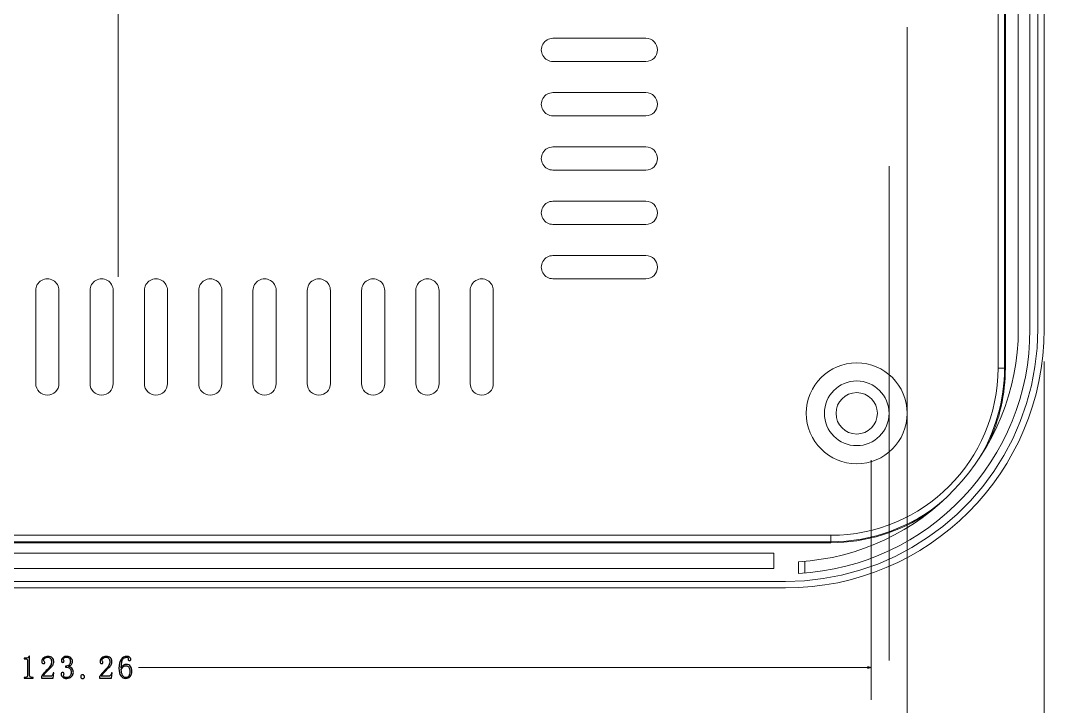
# Model space of a CAD drawing. Header units: millimetres. Extents: x -672 to 672, y -225 to 223.
# Drawn here: x -16 to 64.5, y -144.6 to -91.6 of the extents above; entities that cross this region are included whole.
import ezdxf

# ---------------------------------------------------------------- set-up
doc = ezdxf.new("R2010")
doc.units = ezdxf.units.MM
doc.header["$MEASUREMENT"] = 0
doc.layers.add('layer 1', color=7, linetype='Continuous')

msp = doc.modelspace()

# ---------------------------------------------------------------- hatches: boundary and pattern name
at = {"layer": 'layer 1', "true_color": 0xff0000}
h = msp.add_hatch(color=1, dxfattribs=at)
edge = h.paths.add_edge_path()
edge.add_spline(control_points=[(49.5059, -141.5613), (49.5059, -141.5613), (49.7726, -141.6328), (49.7726, -141.6328), (49.7726, -141.6328), (49.5059, -141.7042), (49.5059, -141.7042), (49.5059, -141.7042), (49.5059, -141.5613), (49.5059, -141.5613)], knot_values=[0, 0, 0, 0, 0.3333333, 0.3333333, 0.3333333, 0.6666667, 0.6666667, 0.6666667, 1, 1, 1, 1], degree=3, periodic=1)

# ---------------------------------------------------------------- linework, layer by layer
at = {"layer": 'layer 1', "lineweight": 40}
msp.add_open_spline([(123.1599, 207.75), (123.1599, 207.75), (-161.8401, 207.75), (-161.8401, 207.75), (-161.8401, 207.75), (-161.8401, -207.75), (-161.8401, -207.75), (-161.8401, -207.75), (123.1599, -207.75), (123.1599, -207.75), (123.1599, -207.75), (123.1599, 207.75), (123.1599, 207.75)], degree=3, knots=[0, 0, 0, 0, 0.25, 0.25, 0.25, 0.5, 0.5, 0.5, 0.75, 0.75, 0.75, 1, 1, 1, 1], dxfattribs=at)
at = {"layer": 'layer 1', "lineweight": 9}
for points, knots in [([(52.5422, -48.9807), (52.5422, -46.8268), (50.7961, -45.0807), (48.6422, -45.0807), (46.4883, -45.0807), (44.7422, -46.8268), (44.7422, -48.9807), (44.7422, -51.1346), (46.4883, -52.8807), (48.6422, -52.8807), (50.7961, -52.8807), (52.5422, -51.1347), (52.5422, -48.9808), (52.5422, 54.4064), (52.5422, -152.3679), (52.5422, -48.9807)], [0, 0, 0, 0, 0.25, 0.25, 0.25, 0.5, 0.5, 0.5, 0.75, 0.75, 0.75, 1, 1, 1, 1.0001, 1.0001, 1.0001, 1.0001]), ([(-8.4666, -85.4807), (-8.4666, -83.6079), (-9.9849, -82.0896), (-11.8578, -82.0896), (-13.7307, -82.0896), (-15.249, -83.6078), (-15.249, -85.4807), (-15.249, -87.3536), (-13.7307, -88.8719), (-11.8578, -88.8719), (-9.9849, -88.8719), (-8.4666, -87.3536), (-8.4666, -85.4808), (-8.4666, 4.4136), (-8.4666, -175.3751), (-8.4666, -85.4807)], [0, 0, 0, 0, 0.25, 0.25, 0.25, 0.5, 0.5, 0.5, 0.75, 0.75, 0.75, 1, 1, 1, 1.0001, 1.0001, 1.0001, 1.0001]), ([(52.5422, -121.9807), (52.5422, -119.8268), (50.7961, -118.0807), (48.6422, -118.0807), (46.4883, -118.0807), (44.7422, -119.8268), (44.7422, -121.9807), (44.7422, -124.1346), (46.4883, -125.8807), (48.6422, -125.8807), (50.7961, -125.8807), (52.5422, -124.1347), (52.5422, -121.9808), (52.5422, -18.5936), (52.5422, -225.3679), (52.5422, -121.9807)], [0, 0, 0, 0, 0.25, 0.25, 0.25, 0.5, 0.5, 0.5, 0.75, 0.75, 0.75, 1, 1, 1, 1.0001, 1.0001, 1.0001, 1.0001]), ([(51.1422, -121.9807), (51.1422, -120.6), (50.0229, -119.4807), (48.6422, -119.4807), (47.2615, -119.4807), (46.1422, -120.6), (46.1422, -121.9807), (46.1422, -123.3614), (47.2615, -124.4807), (48.6422, -124.4807), (50.0229, -124.4807), (51.1422, -123.3615), (51.1422, -121.9808), (51.1422, -55.7072), (51.1422, -188.2543), (51.1422, -121.9807)], [0, 0, 0, 0, 0.25, 0.25, 0.25, 0.5, 0.5, 0.5, 0.75, 0.75, 0.75, 1, 1, 1, 1.0001, 1.0001, 1.0001, 1.0001]), ([(25.1422, -92.9856), (24.8224, -92.9856), (24.5269, -93.1562), (24.3669, -93.4331), (24.207, -93.7101), (24.207, -94.0514), (24.3669, -94.3283), (24.5269, -94.6053), (24.8224, -94.7759), (25.1422, -94.7759)], [0, 0, 0, 0, 0.3333333, 0.3333333, 0.3333333, 0.6666667, 0.6666667, 0.6666667, 1, 1, 1, 1]), ([(32.3422, -94.7759), (32.8366, -94.7759), (33.2374, -94.3751), (33.2374, -93.8807), (33.2374, -93.3863), (32.8366, -92.9856), (32.3422, -92.9856)], [0, 0, 0, 0, 0.5, 0.5, 0.5, 1, 1, 1, 1]), ([(25.1422, -97.1856), (24.8224, -97.1856), (24.5269, -97.3562), (24.3669, -97.6331), (24.207, -97.9101), (24.207, -98.2514), (24.3669, -98.5283), (24.5269, -98.8053), (24.8224, -98.9759), (25.1422, -98.9759)], [0, 0, 0, 0, 0.3333333, 0.3333333, 0.3333333, 0.6666667, 0.6666667, 0.6666667, 1, 1, 1, 1]), ([(32.3422, -98.9759), (32.8366, -98.9759), (33.2374, -98.5751), (33.2374, -98.0807), (33.2374, -97.5863), (32.8366, -97.1856), (32.3422, -97.1856)], [0, 0, 0, 0, 0.5, 0.5, 0.5, 1, 1, 1, 1]), ([(25.1422, -101.3856), (24.8224, -101.3856), (24.5269, -101.5562), (24.3669, -101.8331), (24.207, -102.1101), (24.207, -102.4514), (24.3669, -102.7283), (24.5269, -103.0053), (24.8224, -103.1759), (25.1422, -103.1759)], [0, 0, 0, 0, 0.3333333, 0.3333333, 0.3333333, 0.6666667, 0.6666667, 0.6666667, 1, 1, 1, 1]), ([(32.3422, -103.1759), (32.8366, -103.1759), (33.2374, -102.7751), (33.2374, -102.2807), (33.2374, -101.7863), (32.8366, -101.3856), (32.3422, -101.3856)], [0, 0, 0, 0, 0.5, 0.5, 0.5, 1, 1, 1, 1]), ([(25.1422, -105.5856), (24.8224, -105.5856), (24.5269, -105.7562), (24.3669, -106.0331), (24.207, -106.3101), (24.207, -106.6514), (24.3669, -106.9283), (24.5269, -107.2053), (24.8224, -107.3759), (25.1422, -107.3759)], [0, 0, 0, 0, 0.3333333, 0.3333333, 0.3333333, 0.6666667, 0.6666667, 0.6666667, 1, 1, 1, 1]), ([(32.3422, -107.3759), (32.8366, -107.3759), (33.2374, -106.9751), (33.2374, -106.4807), (33.2374, -105.9863), (32.8366, -105.5856), (32.3422, -105.5856)], [0, 0, 0, 0, 0.5, 0.5, 0.5, 1, 1, 1, 1]), ([(25.1422, -109.7856), (24.8224, -109.7856), (24.5269, -109.9562), (24.3669, -110.2331), (24.207, -110.5101), (24.207, -110.8514), (24.3669, -111.1283), (24.5269, -111.4053), (24.8224, -111.5759), (25.1422, -111.5759)], [0, 0, 0, 0, 0.3333333, 0.3333333, 0.3333333, 0.6666667, 0.6666667, 0.6666667, 1, 1, 1, 1]), ([(32.3422, -111.5759), (32.8366, -111.5759), (33.2374, -111.1751), (33.2374, -110.6807), (33.2374, -110.1863), (32.8366, -109.7856), (32.3422, -109.7856)], [0, 0, 0, 0, 0.5, 0.5, 0.5, 1, 1, 1, 1]), ([(-13.0626, -112.4807), (-13.0626, -112.1609), (-13.2332, -111.8654), (-13.5102, -111.7055), (-13.7872, -111.5456), (-14.1284, -111.5456), (-14.4054, -111.7055), (-14.6824, -111.8654), (-14.853, -112.1609), (-14.853, -112.4807)], [0, 0, 0, 0, 0.3333333, 0.3333333, 0.3333333, 0.6666667, 0.6666667, 0.6666667, 1, 1, 1, 1]), ([(-8.8626, -112.4807), (-8.8626, -112.1609), (-9.0332, -111.8654), (-9.3102, -111.7055), (-9.5872, -111.5456), (-9.9284, -111.5456), (-10.2054, -111.7055), (-10.4824, -111.8654), (-10.653, -112.1609), (-10.653, -112.4807)], [0, 0, 0, 0, 0.3333333, 0.3333333, 0.3333333, 0.6666667, 0.6666667, 0.6666667, 1, 1, 1, 1]), ([(-4.6626, -112.4807), (-4.6626, -112.1609), (-4.8332, -111.8654), (-5.1102, -111.7055), (-5.3872, -111.5456), (-5.7284, -111.5456), (-6.0054, -111.7055), (-6.2824, -111.8654), (-6.453, -112.1609), (-6.453, -112.4807)], [0, 0, 0, 0, 0.3333333, 0.3333333, 0.3333333, 0.6666667, 0.6666667, 0.6666667, 1, 1, 1, 1]), ([(-0.4626, -112.4807), (-0.4626, -112.1609), (-0.6332, -111.8654), (-0.9102, -111.7055), (-1.1872, -111.5456), (-1.5284, -111.5456), (-1.8054, -111.7055), (-2.0824, -111.8654), (-2.253, -112.1609), (-2.253, -112.4807)], [0, 0, 0, 0, 0.3333333, 0.3333333, 0.3333333, 0.6666667, 0.6666667, 0.6666667, 1, 1, 1, 1]), ([(3.7374, -112.4807), (3.7374, -112.1609), (3.5668, -111.8654), (3.2898, -111.7055), (3.0128, -111.5456), (2.6716, -111.5456), (2.3946, -111.7055), (2.1176, -111.8654), (1.947, -112.1609), (1.947, -112.4807)], [0, 0, 0, 0, 0.3333333, 0.3333333, 0.3333333, 0.6666667, 0.6666667, 0.6666667, 1, 1, 1, 1]), ([(7.9374, -112.4807), (7.9374, -112.1609), (7.7668, -111.8654), (7.4898, -111.7055), (7.2128, -111.5456), (6.8716, -111.5456), (6.5946, -111.7055), (6.3176, -111.8654), (6.147, -112.1609), (6.147, -112.4807)], [0, 0, 0, 0, 0.3333333, 0.3333333, 0.3333333, 0.6666667, 0.6666667, 0.6666667, 1, 1, 1, 1]), ([(12.1374, -112.4807), (12.1374, -112.1609), (11.9668, -111.8654), (11.6898, -111.7055), (11.4128, -111.5456), (11.0716, -111.5456), (10.7946, -111.7055), (10.5176, -111.8654), (10.347, -112.1609), (10.347, -112.4807)], [0, 0, 0, 0, 0.3333333, 0.3333333, 0.3333333, 0.6666667, 0.6666667, 0.6666667, 1, 1, 1, 1]), ([(16.3374, -112.4807), (16.3374, -112.1609), (16.1668, -111.8654), (15.8898, -111.7055), (15.6128, -111.5456), (15.2716, -111.5456), (14.9946, -111.7055), (14.7176, -111.8654), (14.547, -112.1609), (14.547, -112.4807)], [0, 0, 0, 0, 0.3333333, 0.3333333, 0.3333333, 0.6666667, 0.6666667, 0.6666667, 1, 1, 1, 1]), ([(20.5374, -112.4807), (20.5374, -112.1609), (20.3668, -111.8654), (20.0898, -111.7055), (19.8128, -111.5456), (19.4716, -111.5456), (19.1946, -111.7055), (18.9176, -111.8654), (18.747, -112.1609), (18.747, -112.4807)], [0, 0, 0, 0, 0.3333333, 0.3333333, 0.3333333, 0.6666667, 0.6666667, 0.6666667, 1, 1, 1, 1]), ([(43.1422, -134.9807), (43.1422, -134.9807), (44.5968, -134.9263), (44.5968, -134.9263), (44.5968, -134.9263), (46.0451, -134.7634), (46.0451, -134.7634), (46.0451, -134.7634), (47.4781, -134.4926), (47.4781, -134.4926), (47.4781, -134.4926), (48.8881, -134.1149), (48.8881, -134.1149), (48.8881, -134.1149), (50.2658, -133.633), (50.2658, -133.633), (50.2658, -133.633), (51.6043, -133.0489), (51.6043, -133.0489), (51.6043, -133.0489), (52.8944, -132.3669), (52.8944, -132.3669), (52.8944, -132.3669), (54.1302, -131.5902), (54.1302, -131.5902), (54.1302, -131.5902), (55.3023, -130.7247), (55.3023, -130.7247), (55.3023, -130.7247), (56.4066, -129.7743), (56.4066, -129.7743), (56.4066, -129.7743), (57.4357, -128.7451), (57.4357, -128.7451), (57.4357, -128.7451), (58.3862, -127.6409), (58.3862, -127.6409), (58.3862, -127.6409), (59.2516, -126.4687), (59.2516, -126.4687), (59.2516, -126.4687), (60.0283, -125.233), (60.0283, -125.233), (60.0283, -125.233), (60.7104, -123.9429), (60.7104, -123.9429), (60.7104, -123.9429), (61.2945, -122.6043), (61.2945, -122.6043), (61.2945, -122.6043), (61.7763, -121.2267), (61.7763, -121.2267), (61.7763, -121.2267), (62.154, -119.8166), (62.154, -119.8166), (62.154, -119.8166), (62.4249, -118.3837), (62.4249, -118.3837), (62.4249, -118.3837), (62.5878, -116.9353), (62.5878, -116.9353), (62.5878, -116.9353), (62.6422, -115.4807), (62.6422, -115.4807)], [0, 0, 0, 0, 0.047619, 0.047619, 0.047619, 0.0952381, 0.0952381, 0.0952381, 0.1428571, 0.1428571, 0.1428571, 0.1904762, 0.1904762, 0.1904762, 0.2380952, 0.2380952, 0.2380952, 0.2857143, 0.2857143, 0.2857143, 0.3333333, 0.3333333, 0.3333333, 0.3809524, 0.3809524, 0.3809524, 0.4285714, 0.4285714, 0.4285714, 0.4761905, 0.4761905, 0.4761905, 0.5238095, 0.5238095, 0.5238095, 0.5714286, 0.5714286, 0.5714286, 0.6190476, 0.6190476, 0.6190476, 0.6666667, 0.6666667, 0.6666667, 0.7142857, 0.7142857, 0.7142857, 0.7619048, 0.7619048, 0.7619048, 0.8095238, 0.8095238, 0.8095238, 0.8571429, 0.8571429, 0.8571429, 0.9047619, 0.9047619, 0.9047619, 0.952381, 0.952381, 0.952381, 1, 1, 1, 1]), ([(-14.853, -119.6807), (-14.853, -120.1751), (-14.4522, -120.5759), (-13.9578, -120.5759), (-13.4634, -120.5759), (-13.0626, -120.1751), (-13.0626, -119.6807)], [0, 0, 0, 0, 0.5, 0.5, 0.5, 1, 1, 1, 1]), ([(-10.653, -119.6807), (-10.653, -120.1751), (-10.2522, -120.5759), (-9.7578, -120.5759), (-9.2634, -120.5759), (-8.8626, -120.1751), (-8.8626, -119.6807)], [0, 0, 0, 0, 0.5, 0.5, 0.5, 1, 1, 1, 1]), ([(-6.453, -119.6807), (-6.453, -120.1751), (-6.0522, -120.5759), (-5.5578, -120.5759), (-5.0634, -120.5759), (-4.6626, -120.1751), (-4.6626, -119.6807)], [0, 0, 0, 0, 0.5, 0.5, 0.5, 1, 1, 1, 1]), ([(-2.253, -119.6807), (-2.253, -120.1751), (-1.8522, -120.5759), (-1.3578, -120.5759), (-0.8634, -120.5759), (-0.4626, -120.1751), (-0.4626, -119.6807)], [0, 0, 0, 0, 0.5, 0.5, 0.5, 1, 1, 1, 1]), ([(1.947, -119.6807), (1.947, -120.1751), (2.3478, -120.5759), (2.8422, -120.5759), (3.3366, -120.5759), (3.7374, -120.1751), (3.7374, -119.6807)], [0, 0, 0, 0, 0.5, 0.5, 0.5, 1, 1, 1, 1]), ([(6.147, -119.6807), (6.147, -120.1751), (6.5478, -120.5759), (7.0422, -120.5759), (7.5366, -120.5759), (7.9374, -120.1751), (7.9374, -119.6807)], [0, 0, 0, 0, 0.5, 0.5, 0.5, 1, 1, 1, 1]), ([(10.347, -119.6807), (10.347, -120.1751), (10.7478, -120.5759), (11.2422, -120.5759), (11.7366, -120.5759), (12.1374, -120.1751), (12.1374, -119.6807)], [0, 0, 0, 0, 0.5, 0.5, 0.5, 1, 1, 1, 1]), ([(14.547, -119.6807), (14.547, -120.1751), (14.9478, -120.5759), (15.4422, -120.5759), (15.9366, -120.5759), (16.3374, -120.1751), (16.3374, -119.6807)], [0, 0, 0, 0, 0.5, 0.5, 0.5, 1, 1, 1, 1]), ([(18.747, -119.6807), (18.747, -120.1751), (19.1478, -120.5759), (19.6422, -120.5759), (20.1366, -120.5759), (20.5374, -120.1751), (20.5374, -119.6807)], [0, 0, 0, 0, 0.5, 0.5, 0.5, 1, 1, 1, 1]), ([(50.2422, -121.9807), (50.2422, -121.0971), (49.5259, -120.3807), (48.6422, -120.3807), (47.7585, -120.3807), (47.0422, -121.0971), (47.0422, -121.9807), (47.0422, -122.8644), (47.7585, -123.5807), (48.6422, -123.5807), (49.5258, -123.5807), (50.2422, -122.8644), (50.2422, -121.9807)], [0, 0, 0, 0, 0.25, 0.25, 0.25, 0.5, 0.5, 0.5, 0.75, 0.75, 0.75, 1, 1, 1, 1])]:
    msp.add_open_spline(points, degree=3, knots=knots, dxfattribs=at)
at = {"layer": 'layer 1', "color": 9, "lineweight": 9}
for points in [[(59.5721, -52.4807), (59.5721, -52.4807), (59.5721, -118.4807), (59.5721, -118.4807)], [(60.0718, -52.4807), (60.0718, -52.4807), (60.0718, -118.4807), (60.0718, -118.4807)], [(46.6422, -131.4106), (53.7831, -131.4106), (59.572, -125.6217), (59.5721, -118.4808)], [(58.0858, -125.5091), (59.3843, -123.3948), (60.0717, -120.9621), (60.0718, -118.4808)], [(59.5721, -118.4807), (59.5721, -118.4807), (60.1422, -118.4807), (60.1422, -118.4807)], [(46.6422, -131.9103), (49.8371, -131.9103), (52.9274, -130.7712), (55.3581, -128.6977)], [(46.6422, -131.4106), (46.6422, -131.4106), (-70.3578, -131.4106), (-70.3578, -131.4106)], [(46.6422, -131.9103), (46.6422, -131.9103), (-70.3578, -131.9103), (-70.3578, -131.9103)], [(46.6422, -131.9807), (46.6422, -131.9807), (46.6422, -131.4106), (46.6422, -131.4106)], [(44.6422, -133.4181), (44.6422, -133.4181), (44.6422, -134.3211), (44.6422, -134.3211)]]:
    msp.add_open_spline(points, degree=3, dxfattribs=at)
at = {"layer": 'layer 1', "lineweight": 9}
for points in [[(60.1422, -118.4807), (60.1422, -118.4807), (60.1422, -52.4807), (60.1422, -52.4807)], [(61.1422, -115.4807), (61.1422, -115.4807), (61.1422, -55.4807), (61.1422, -55.4807)], [(63.1422, -115.4807), (63.1422, -115.4807), (63.1422, -55.4807), (63.1422, -55.4807)], [(62.0422, -115.4807), (62.0422, -115.4807), (62.0422, -89.4807), (62.0422, -89.4807)], [(62.6422, -89.4807), (62.6422, -89.4807), (62.6422, -115.4807), (62.6422, -115.4807)], [(25.1422, -92.9856), (25.1422, -92.9856), (32.3422, -92.9856), (32.3422, -92.9856)], [(32.3422, -94.7759), (32.3422, -94.7759), (25.1422, -94.7759), (25.1422, -94.7759)], [(25.1422, -97.1856), (25.1422, -97.1856), (32.3422, -97.1856), (32.3422, -97.1856)], [(32.3422, -98.9759), (32.3422, -98.9759), (25.1422, -98.9759), (25.1422, -98.9759)], [(25.1422, -101.3856), (25.1422, -101.3856), (32.3422, -101.3856), (32.3422, -101.3856)], [(32.3422, -103.1759), (32.3422, -103.1759), (25.1422, -103.1759), (25.1422, -103.1759)], [(25.1422, -105.5856), (25.1422, -105.5856), (32.3422, -105.5856), (32.3422, -105.5856)], [(32.3422, -107.3759), (32.3422, -107.3759), (25.1422, -107.3759), (25.1422, -107.3759)], [(25.1422, -109.7856), (25.1422, -109.7856), (32.3422, -109.7856), (32.3422, -109.7856)], [(32.3422, -111.5759), (32.3422, -111.5759), (25.1422, -111.5759), (25.1422, -111.5759)], [(-14.853, -119.6807), (-14.853, -119.6807), (-14.853, -112.4807), (-14.853, -112.4807)], [(-13.0626, -112.4807), (-13.0626, -112.4807), (-13.0626, -119.6807), (-13.0626, -119.6807)], [(-10.653, -119.6807), (-10.653, -119.6807), (-10.653, -112.4807), (-10.653, -112.4807)], [(-8.8626, -112.4807), (-8.8626, -112.4807), (-8.8626, -119.6807), (-8.8626, -119.6807)], [(-6.453, -119.6807), (-6.453, -119.6807), (-6.453, -112.4807), (-6.453, -112.4807)], [(-4.6626, -112.4807), (-4.6626, -112.4807), (-4.6626, -119.6807), (-4.6626, -119.6807)], [(-2.253, -119.6807), (-2.253, -119.6807), (-2.253, -112.4807), (-2.253, -112.4807)], [(-0.4626, -112.4807), (-0.4626, -112.4807), (-0.4626, -119.6807), (-0.4626, -119.6807)], [(1.947, -119.6807), (1.947, -119.6807), (1.947, -112.4807), (1.947, -112.4807)], [(3.7374, -112.4807), (3.7374, -112.4807), (3.7374, -119.6807), (3.7374, -119.6807)], [(6.147, -119.6807), (6.147, -119.6807), (6.147, -112.4807), (6.147, -112.4807)], [(7.9374, -112.4807), (7.9374, -112.4807), (7.9374, -119.6807), (7.9374, -119.6807)], [(10.347, -119.6807), (10.347, -119.6807), (10.347, -112.4807), (10.347, -112.4807)], [(12.1374, -112.4807), (12.1374, -112.4807), (12.1374, -119.6807), (12.1374, -119.6807)], [(14.547, -119.6807), (14.547, -119.6807), (14.547, -112.4807), (14.547, -112.4807)], [(16.3374, -112.4807), (16.3374, -112.4807), (16.3374, -119.6807), (16.3374, -119.6807)], [(18.747, -119.6807), (18.747, -119.6807), (18.747, -112.4807), (18.747, -112.4807)], [(20.5374, -112.4807), (20.5374, -112.4807), (20.5374, -119.6807), (20.5374, -119.6807)], [(43.1422, -135.4807), (54.1879, -135.4807), (63.1421, -126.5265), (63.1422, -115.4808)], [(44.1422, -134.3543), (54.1777, -133.8225), (62.0421, -125.5304), (62.0422, -115.4808)], [(44.1422, -133.4529), (53.68, -132.9222), (61.1422, -125.0334), (61.1422, -115.4808)], [(58.8262, -124.2945), (59.6926, -122.4789), (60.1422, -120.4926), (60.1422, -118.4808)], [(46.6422, -131.9807), (49.3574, -131.9807), (52.0095, -131.162), (54.2522, -129.6314)], [(-70.3578, -131.9807), (-70.3578, -131.9807), (46.6422, -131.9807), (46.6422, -131.9807)], [(-65.9578, -132.7807), (-65.9578, -132.7807), (42.2422, -132.7807), (42.2422, -132.7807)], [(42.2422, -133.9807), (42.2422, -133.9807), (42.2422, -132.7807), (42.2422, -132.7807)], [(44.1422, -133.4529), (44.1422, -133.4529), (44.1422, -134.3543), (44.1422, -134.3543)], [(-65.9578, -133.9807), (-65.9578, -133.9807), (42.2422, -133.9807), (42.2422, -133.9807)], [(43.1422, -134.9807), (43.1422, -134.9807), (-66.8578, -134.9807), (-66.8578, -134.9807)], [(-66.8578, -135.4807), (-66.8578, -135.4807), (43.1422, -135.4807), (43.1422, -135.4807)]]:
    msp.add_open_spline(points, degree=3, dxfattribs=at)
at = {"layer": 'layer 1', "color": 1, "lineweight": 0}
for points in [[(63.1422, -117.9808), (63.1422, -117.9808), (63.1422, -153.8579), (63.1422, -153.8579)], [(49.7726, -125.613), (49.7726, -125.613), (49.7726, -144.1328), (49.7726, -144.1328)], [(49.7726, -141.6328), (49.7726, -141.6328), (-6.909, -141.6328), (-6.909, -141.6328)]]:
    msp.add_open_spline(points, degree=3, dxfattribs=at)
at = {"layer": 'layer 1', "color": 3}
for points, knots in [([(-15.3645, -140.7588), (-15.3645, -140.7588), (-15.3254, -140.7588), (-15.3254, -140.7588), (-15.3254, -140.7588), (-15.3254, -142.2429), (-15.3254, -142.2429), (-15.3254, -142.295), (-15.3091, -142.3342), (-15.2766, -142.36), (-15.2441, -142.3863), (-15.1987, -142.3992), (-15.1399, -142.3992), (-15.1399, -142.3992), (-15.0424, -142.3992), (-15.0424, -142.3992), (-15.0424, -142.3992), (-15.0424, -142.4579), (-15.0424, -142.4579), (-15.0424, -142.4579), (-15.7554, -142.4579), (-15.7554, -142.4579), (-15.7554, -142.4579), (-15.7554, -142.3992), (-15.7554, -142.3992), (-15.7554, -142.3992), (-15.6674, -142.3992), (-15.6674, -142.3992), (-15.6024, -142.3992), (-15.5549, -142.3863), (-15.5258, -142.36), (-15.4966, -142.3342), (-15.4816, -142.295), (-15.4816, -142.2429), (-15.4816, -142.2429), (-15.4816, -141.0613), (-15.4816, -141.0613), (-15.4816, -141.0354), (-15.4899, -141.0142), (-15.5062, -140.9979), (-15.5224, -140.9817), (-15.547, -140.9734), (-15.5795, -140.9734), (-15.5795, -140.9734), (-15.7554, -140.9734), (-15.7554, -140.9734), (-15.7554, -140.9734), (-15.7554, -140.915), (-15.7554, -140.915), (-15.7554, -140.915), (-15.6674, -140.915), (-15.6674, -140.915), (-15.5891, -140.915), (-15.5258, -140.9017), (-15.477, -140.8759), (-15.4283, -140.8496), (-15.3908, -140.8109), (-15.3645, -140.7588)], [0, 0, 0, 0, 0.0526316, 0.0526316, 0.0526316, 0.1052632, 0.1052632, 0.1052632, 0.1578947, 0.1578947, 0.1578947, 0.2105263, 0.2105263, 0.2105263, 0.2631579, 0.2631579, 0.2631579, 0.3157895, 0.3157895, 0.3157895, 0.3684211, 0.3684211, 0.3684211, 0.4210526, 0.4210526, 0.4210526, 0.4736842, 0.4736842, 0.4736842, 0.5263158, 0.5263158, 0.5263158, 0.5789474, 0.5789474, 0.5789474, 0.6315789, 0.6315789, 0.6315789, 0.6842105, 0.6842105, 0.6842105, 0.7368421, 0.7368421, 0.7368421, 0.7894737, 0.7894737, 0.7894737, 0.8421053, 0.8421053, 0.8421053, 0.8947368, 0.8947368, 0.8947368, 0.9473684, 0.9473684, 0.9473684, 1, 1, 1, 1]), ([(-13.7083, -141.4717), (-13.6562, -141.3738), (-13.6304, -141.2825), (-13.6304, -141.1979), (-13.6304, -141.0809), (-13.6562, -140.9913), (-13.7083, -140.9296), (-13.7604, -140.8675), (-13.8387, -140.8367), (-13.9429, -140.8367), (-14.0208, -140.8367), (-14.0874, -140.8579), (-14.1429, -140.9004), (-14.1983, -140.9425), (-14.2258, -140.9963), (-14.2258, -141.0613), (-14.2258, -141.1004), (-14.2145, -141.1329), (-14.1916, -141.1592), (-14.1691, -141.185), (-14.1574, -141.2113), (-14.1574, -141.2371), (-14.1574, -141.2696), (-14.1658, -141.2942), (-14.182, -141.3104), (-14.1983, -141.3267), (-14.2229, -141.3346), (-14.2554, -141.3346), (-14.2941, -141.3346), (-14.3254, -141.3234), (-14.3479, -141.3004), (-14.3708, -141.2779), (-14.382, -141.2404), (-14.382, -141.1884), (-14.382, -141.0517), (-14.3333, -140.9475), (-14.2358, -140.8759), (-14.1379, -140.8042), (-14.0337, -140.7684), (-13.9233, -140.7684), (-13.767, -140.7684), (-13.6516, -140.8075), (-13.5766, -140.8854), (-13.5016, -140.9638), (-13.4641, -141.0613), (-13.4641, -141.1784), (-13.4641, -141.2567), (-13.482, -141.3346), (-13.5179, -141.4129), (-13.5537, -141.4909), (-13.6108, -141.5659), (-13.6887, -141.6375), (-13.8774, -141.82), (-14.0224, -141.9679), (-14.1233, -142.0817), (-14.2245, -142.1959), (-14.2845, -142.2721), (-14.3041, -142.3113), (-14.3041, -142.3113), (-13.7279, -142.3113), (-13.7279, -142.3113), (-13.6691, -142.3113), (-13.6204, -142.2888), (-13.5816, -142.2429), (-13.5424, -142.1975), (-13.5162, -142.1292), (-13.5033, -142.0379), (-13.5033, -142.0379), (-13.4445, -142.0379), (-13.4445, -142.0379), (-13.4445, -142.0379), (-13.5033, -142.4579), (-13.5033, -142.4579), (-13.5033, -142.4579), (-14.4116, -142.4579), (-14.4116, -142.4579), (-14.4116, -142.4579), (-14.4116, -142.3309), (-14.4116, -142.3309), (-14.3791, -142.2721), (-14.3254, -142.1975), (-14.2504, -142.1063), (-14.1754, -142.015), (-14.0762, -141.9075), (-13.9524, -141.7842), (-13.842, -141.6734), (-13.7604, -141.5692), (-13.7083, -141.4717)], [0, 0, 0, 0, 0.0344828, 0.0344828, 0.0344828, 0.0689655, 0.0689655, 0.0689655, 0.1034483, 0.1034483, 0.1034483, 0.137931, 0.137931, 0.137931, 0.1724138, 0.1724138, 0.1724138, 0.2068966, 0.2068966, 0.2068966, 0.2413793, 0.2413793, 0.2413793, 0.2758621, 0.2758621, 0.2758621, 0.3103448, 0.3103448, 0.3103448, 0.3448276, 0.3448276, 0.3448276, 0.3793103, 0.3793103, 0.3793103, 0.4137931, 0.4137931, 0.4137931, 0.4482759, 0.4482759, 0.4482759, 0.4827586, 0.4827586, 0.4827586, 0.5172414, 0.5172414, 0.5172414, 0.5517241, 0.5517241, 0.5517241, 0.5862069, 0.5862069, 0.5862069, 0.6206897, 0.6206897, 0.6206897, 0.6551724, 0.6551724, 0.6551724, 0.6896552, 0.6896552, 0.6896552, 0.7241379, 0.7241379, 0.7241379, 0.7586207, 0.7586207, 0.7586207, 0.7931034, 0.7931034, 0.7931034, 0.8275862, 0.8275862, 0.8275862, 0.862069, 0.862069, 0.862069, 0.8965517, 0.8965517, 0.8965517, 0.9310345, 0.9310345, 0.9310345, 0.9655172, 0.9655172, 0.9655172, 1, 1, 1, 1]), ([(-12.0229, -141.7546), (-11.9708, -141.8392), (-11.9445, -141.9242), (-11.9445, -142.0088), (-11.9445, -142.1325), (-11.9904, -142.2413), (-12.0816, -142.3359), (-12.1724, -142.43), (-12.2995, -142.4775), (-12.4624, -142.4775), (-12.5795, -142.4775), (-12.6804, -142.445), (-12.7649, -142.3796), (-12.8495, -142.3146), (-12.892, -142.2396), (-12.892, -142.155), (-12.892, -142.1159), (-12.8791, -142.0817), (-12.8529, -142.0525), (-12.827, -142.0234), (-12.8008, -142.0088), (-12.7749, -142.0088), (-12.7358, -142.0088), (-12.7079, -142.0234), (-12.6916, -142.0525), (-12.6754, -142.0817), (-12.6674, -142.1063), (-12.6674, -142.1259), (-12.6674, -142.1584), (-12.6737, -142.1859), (-12.687, -142.2088), (-12.6999, -142.2317), (-12.7066, -142.2529), (-12.7066, -142.2721), (-12.7066, -142.3113), (-12.682, -142.3438), (-12.6333, -142.37), (-12.5845, -142.3959), (-12.5308, -142.4092), (-12.472, -142.4092), (-12.3549, -142.4092), (-12.267, -142.375), (-12.2083, -142.3067), (-12.1499, -142.2379), (-12.1204, -142.1325), (-12.1204, -141.9892), (-12.1204, -141.8721), (-12.1516, -141.7775), (-12.2133, -141.7059), (-12.2749, -141.6342), (-12.3908, -141.5984), (-12.5599, -141.5984), (-12.5599, -141.5984), (-12.5599, -141.53), (-12.5599, -141.53), (-12.4295, -141.53), (-12.3337, -141.4992), (-12.272, -141.4375), (-12.2099, -141.3754), (-12.1791, -141.2892), (-12.1791, -141.1784), (-12.1791, -141.0875), (-12.2037, -141.0075), (-12.2524, -140.9392), (-12.3012, -140.8709), (-12.3774, -140.8367), (-12.4816, -140.8367), (-12.5274, -140.8367), (-12.5762, -140.8484), (-12.6283, -140.8709), (-12.6804, -140.8938), (-12.7066, -140.9313), (-12.7066, -140.9834), (-12.7066, -141.0354), (-12.6999, -141.0679), (-12.687, -141.0809), (-12.6737, -141.0938), (-12.6674, -141.11), (-12.6674, -141.1296), (-12.6674, -141.1621), (-12.6737, -141.1884), (-12.687, -141.2079), (-12.6999, -141.2275), (-12.7229, -141.2371), (-12.7554, -141.2371), (-12.7812, -141.2371), (-12.8058, -141.2275), (-12.8287, -141.2079), (-12.8512, -141.1884), (-12.8629, -141.1525), (-12.8629, -141.1004), (-12.8629, -141.0029), (-12.8204, -140.9229), (-12.7358, -140.8613), (-12.6512, -140.7992), (-12.5533, -140.7684), (-12.4429, -140.7684), (-12.3124, -140.7684), (-12.2083, -140.8092), (-12.1304, -140.8904), (-12.052, -140.9717), (-12.0129, -141.0579), (-12.0129, -141.1492), (-12.0129, -141.2471), (-12.0374, -141.33), (-12.0862, -141.3984), (-12.1349, -141.4667), (-12.2116, -141.5171), (-12.3158, -141.5496), (-12.1724, -141.6017), (-12.0749, -141.67), (-12.0229, -141.7546)], [0, 0, 0, 0, 0.027027, 0.027027, 0.027027, 0.0540541, 0.0540541, 0.0540541, 0.0810811, 0.0810811, 0.0810811, 0.1081081, 0.1081081, 0.1081081, 0.1351351, 0.1351351, 0.1351351, 0.1621622, 0.1621622, 0.1621622, 0.1891892, 0.1891892, 0.1891892, 0.2162162, 0.2162162, 0.2162162, 0.2432432, 0.2432432, 0.2432432, 0.2702703, 0.2702703, 0.2702703, 0.2972973, 0.2972973, 0.2972973, 0.3243243, 0.3243243, 0.3243243, 0.3513514, 0.3513514, 0.3513514, 0.3783784, 0.3783784, 0.3783784, 0.4054054, 0.4054054, 0.4054054, 0.4324324, 0.4324324, 0.4324324, 0.4594595, 0.4594595, 0.4594595, 0.4864865, 0.4864865, 0.4864865, 0.5135135, 0.5135135, 0.5135135, 0.5405405, 0.5405405, 0.5405405, 0.5675676, 0.5675676, 0.5675676, 0.5945946, 0.5945946, 0.5945946, 0.6216216, 0.6216216, 0.6216216, 0.6486486, 0.6486486, 0.6486486, 0.6756757, 0.6756757, 0.6756757, 0.7027027, 0.7027027, 0.7027027, 0.7297297, 0.7297297, 0.7297297, 0.7567568, 0.7567568, 0.7567568, 0.7837838, 0.7837838, 0.7837838, 0.8108108, 0.8108108, 0.8108108, 0.8378378, 0.8378378, 0.8378378, 0.8648649, 0.8648649, 0.8648649, 0.8918919, 0.8918919, 0.8918919, 0.9189189, 0.9189189, 0.9189189, 0.9459459, 0.9459459, 0.9459459, 0.972973, 0.972973, 0.972973, 1, 1, 1, 1]), ([(-9.2083, -141.4717), (-9.1562, -141.3738), (-9.1304, -141.2825), (-9.1304, -141.1979), (-9.1304, -141.0809), (-9.1562, -140.9913), (-9.2083, -140.9296), (-9.2604, -140.8675), (-9.3387, -140.8367), (-9.4429, -140.8367), (-9.5208, -140.8367), (-9.5874, -140.8579), (-9.6429, -140.9004), (-9.6983, -140.9425), (-9.7258, -140.9963), (-9.7258, -141.0613), (-9.7258, -141.1004), (-9.7145, -141.1329), (-9.6916, -141.1592), (-9.6691, -141.185), (-9.6574, -141.2113), (-9.6574, -141.2371), (-9.6574, -141.2696), (-9.6658, -141.2942), (-9.682, -141.3104), (-9.6983, -141.3267), (-9.7229, -141.3346), (-9.7554, -141.3346), (-9.7941, -141.3346), (-9.8254, -141.3234), (-9.8479, -141.3004), (-9.8708, -141.2779), (-9.882, -141.2404), (-9.882, -141.1884), (-9.882, -141.0517), (-9.8333, -140.9475), (-9.7358, -140.8759), (-9.6379, -140.8042), (-9.5337, -140.7684), (-9.4233, -140.7684), (-9.267, -140.7684), (-9.1516, -140.8075), (-9.0766, -140.8854), (-9.0016, -140.9638), (-8.9641, -141.0613), (-8.9641, -141.1784), (-8.9641, -141.2567), (-8.982, -141.3346), (-9.0179, -141.4129), (-9.0537, -141.4909), (-9.1108, -141.5659), (-9.1887, -141.6375), (-9.3774, -141.82), (-9.5224, -141.9679), (-9.6233, -142.0817), (-9.7245, -142.1959), (-9.7845, -142.2721), (-9.8041, -142.3113), (-9.8041, -142.3113), (-9.2279, -142.3113), (-9.2279, -142.3113), (-9.1691, -142.3113), (-9.1204, -142.2888), (-9.0816, -142.2429), (-9.0424, -142.1975), (-9.0162, -142.1292), (-9.0033, -142.0379), (-9.0033, -142.0379), (-8.9445, -142.0379), (-8.9445, -142.0379), (-8.9445, -142.0379), (-9.0033, -142.4579), (-9.0033, -142.4579), (-9.0033, -142.4579), (-9.9116, -142.4579), (-9.9116, -142.4579), (-9.9116, -142.4579), (-9.9116, -142.3309), (-9.9116, -142.3309), (-9.8791, -142.2721), (-9.8254, -142.1975), (-9.7504, -142.1063), (-9.6754, -142.015), (-9.5762, -141.9075), (-9.4524, -141.7842), (-9.342, -141.6734), (-9.2604, -141.5692), (-9.2083, -141.4717)], [0, 0, 0, 0, 0.0344828, 0.0344828, 0.0344828, 0.0689655, 0.0689655, 0.0689655, 0.1034483, 0.1034483, 0.1034483, 0.137931, 0.137931, 0.137931, 0.1724138, 0.1724138, 0.1724138, 0.2068966, 0.2068966, 0.2068966, 0.2413793, 0.2413793, 0.2413793, 0.2758621, 0.2758621, 0.2758621, 0.3103448, 0.3103448, 0.3103448, 0.3448276, 0.3448276, 0.3448276, 0.3793103, 0.3793103, 0.3793103, 0.4137931, 0.4137931, 0.4137931, 0.4482759, 0.4482759, 0.4482759, 0.4827586, 0.4827586, 0.4827586, 0.5172414, 0.5172414, 0.5172414, 0.5517241, 0.5517241, 0.5517241, 0.5862069, 0.5862069, 0.5862069, 0.6206897, 0.6206897, 0.6206897, 0.6551724, 0.6551724, 0.6551724, 0.6896552, 0.6896552, 0.6896552, 0.7241379, 0.7241379, 0.7241379, 0.7586207, 0.7586207, 0.7586207, 0.7931034, 0.7931034, 0.7931034, 0.8275862, 0.8275862, 0.8275862, 0.862069, 0.862069, 0.862069, 0.8965517, 0.8965517, 0.8965517, 0.9310345, 0.9310345, 0.9310345, 0.9655172, 0.9655172, 0.9655172, 1, 1, 1, 1]), ([(-8.0745, -141.4567), (-8.0062, -141.4146), (-7.9329, -141.3934), (-7.8549, -141.3934), (-7.6987, -141.3934), (-7.5862, -141.4454), (-7.5179, -141.5496), (-7.4495, -141.6538), (-7.4154, -141.7709), (-7.4154, -141.9013), (-7.4154, -142.0967), (-7.4624, -142.2413), (-7.557, -142.3359), (-7.6516, -142.43), (-7.7604, -142.4775), (-7.8841, -142.4775), (-8.0599, -142.4775), (-8.1933, -142.4109), (-8.2845, -142.2771), (-8.3758, -142.1438), (-8.4212, -141.95), (-8.4212, -141.6963), (-8.4212, -141.3967), (-8.3658, -141.1671), (-8.2554, -141.0075), (-8.1445, -140.8484), (-7.9949, -140.7684), (-7.8062, -140.7684), (-7.7149, -140.7684), (-7.6416, -140.7946), (-7.5862, -140.8467), (-7.5308, -140.8988), (-7.5033, -140.9442), (-7.5033, -140.9834), (-7.5033, -141.0221), (-7.5116, -141.0517), (-7.5279, -141.0713), (-7.5441, -141.0909), (-7.5716, -141.1004), (-7.6108, -141.1004), (-7.6433, -141.1004), (-7.6679, -141.0921), (-7.6841, -141.0759), (-7.7004, -141.0596), (-7.7083, -141.0354), (-7.7083, -141.0029), (-7.7083, -140.9896), (-7.7066, -140.9767), (-7.7037, -140.9638), (-7.7004, -140.9509), (-7.6987, -140.9375), (-7.6987, -140.9246), (-7.6987, -140.8988), (-7.7083, -140.8775), (-7.7279, -140.8613), (-7.7474, -140.845), (-7.7833, -140.8367), (-7.8354, -140.8367), (-7.9462, -140.8367), (-8.0404, -140.8871), (-8.1187, -140.9879), (-8.1966, -141.0892), (-8.2358, -141.3088), (-8.2358, -141.6471), (-8.1966, -141.5625), (-8.1429, -141.4992), (-8.0745, -141.4567)], [0, 0, 0, 0, 0.0454545, 0.0454545, 0.0454545, 0.0909091, 0.0909091, 0.0909091, 0.1363636, 0.1363636, 0.1363636, 0.1818182, 0.1818182, 0.1818182, 0.2272727, 0.2272727, 0.2272727, 0.2727273, 0.2727273, 0.2727273, 0.3181818, 0.3181818, 0.3181818, 0.3636364, 0.3636364, 0.3636364, 0.4090909, 0.4090909, 0.4090909, 0.4545455, 0.4545455, 0.4545455, 0.5, 0.5, 0.5, 0.5454545, 0.5454545, 0.5454545, 0.5909091, 0.5909091, 0.5909091, 0.6363636, 0.6363636, 0.6363636, 0.6818182, 0.6818182, 0.6818182, 0.7272727, 0.7272727, 0.7272727, 0.7727273, 0.7727273, 0.7727273, 0.8181818, 0.8181818, 0.8181818, 0.8636364, 0.8636364, 0.8636364, 0.9090909, 0.9090909, 0.9090909, 0.9545455, 0.9545455, 0.9545455, 1, 1, 1, 1]), ([(-8.0649, -141.5546), (-8.1266, -141.5967), (-8.1837, -141.6767), (-8.2358, -141.7938), (-8.2358, -141.9892), (-8.2016, -142.1404), (-8.1333, -142.2479), (-8.0649, -142.3554), (-7.9816, -142.4092), (-7.8841, -142.4092), (-7.7866, -142.4092), (-7.7116, -142.3734), (-7.6595, -142.3017), (-7.6074, -142.23), (-7.5816, -142.0967), (-7.5816, -141.9013), (-7.5816, -141.7709), (-7.6091, -141.67), (-7.6645, -141.5984), (-7.7199, -141.5267), (-7.7866, -141.4909), (-7.8645, -141.4909), (-7.9362, -141.4909), (-8.0029, -141.5121), (-8.0649, -141.5546)], [0, 0, 0, 0, 0.125, 0.125, 0.125, 0.25, 0.25, 0.25, 0.375, 0.375, 0.375, 0.5, 0.5, 0.5, 0.625, 0.625, 0.625, 0.75, 0.75, 0.75, 0.875, 0.875, 0.875, 1, 1, 1, 1]), ([(-11.1233, -142.4479), (-11.1529, -142.4742), (-11.187, -142.4871), (-11.2258, -142.4871), (-11.2649, -142.4871), (-11.2991, -142.4742), (-11.3287, -142.4479), (-11.3579, -142.4221), (-11.3724, -142.3863), (-11.3724, -142.3409), (-11.3724, -142.295), (-11.3579, -142.2592), (-11.3287, -142.2334), (-11.2991, -142.2071), (-11.2649, -142.1942), (-11.2258, -142.1942), (-11.187, -142.1942), (-11.1529, -142.2088), (-11.1233, -142.2379), (-11.0941, -142.2675), (-11.0795, -142.3017), (-11.0795, -142.3409), (-11.0795, -142.3863), (-11.0941, -142.4221), (-11.1233, -142.4479)], [0, 0, 0, 0, 0.125, 0.125, 0.125, 0.25, 0.25, 0.25, 0.375, 0.375, 0.375, 0.5, 0.5, 0.5, 0.625, 0.625, 0.625, 0.75, 0.75, 0.75, 0.875, 0.875, 0.875, 1, 1, 1, 1])]:
    msp.add_open_spline(points, degree=3, knots=knots, dxfattribs=at)
at = {"layer": 'layer 1', "color": 1, "lineweight": 0}
msp.add_open_spline([(49.5059, -141.5613), (49.5059, -141.5613), (49.7726, -141.6328), (49.7726, -141.6328), (49.7726, -141.6328), (49.5059, -141.7042), (49.5059, -141.7042), (49.5059, -141.7042), (49.5059, -141.5613), (49.5059, -141.5613)], degree=3, knots=[0, 0, 0, 0, 0.3333333, 0.3333333, 0.3333333, 0.6666667, 0.6666667, 0.6666667, 1, 1, 1, 1], dxfattribs=at)

doc.saveas('drawing.dxf')
